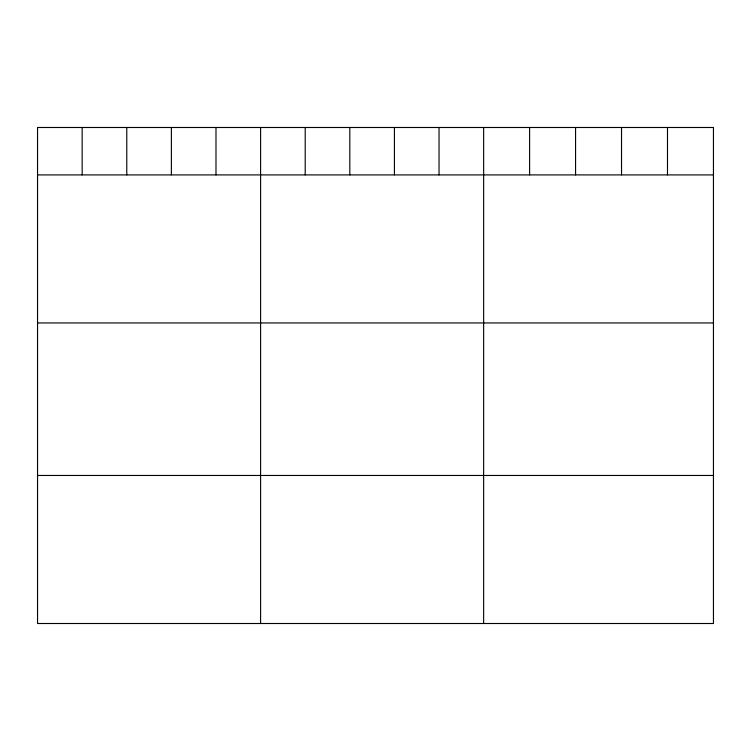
<?xml version="1.0" encoding="UTF-8"?>
<svg xmlns="http://www.w3.org/2000/svg" width="751" height="751" viewBox="0 0 751 751"><rect width="100%" height="100%" fill="white"/><g stroke="black" fill="none" stroke-linecap="round" stroke-linejoin="round"><path stroke-width="1.13" d="M37.55 174.908L713.45 174.908M37.55 322.949L713.45 322.949M37.55 475.467L713.45 475.467M667.489 127.492L667.489 174.908M621.528 127.492L621.528 174.908M575.566 127.492L575.566 174.908M529.605 127.492L529.605 174.908M483.644 127.492L483.644 623.508M439.035 127.492L439.035 174.908M394.425 127.492L394.425 174.908M349.816 127.492L349.816 174.908M305.206 127.492L305.206 174.908M260.597 127.492L260.597 623.508M215.988 127.492L215.988 174.908M171.378 127.492L171.378 174.908M126.769 127.492L126.769 174.908M82.159 127.492L82.159 174.908M713.45 127.492L37.55 127.492L37.55 623.508L713.45 623.508L713.45 127.492"/></g></svg>
